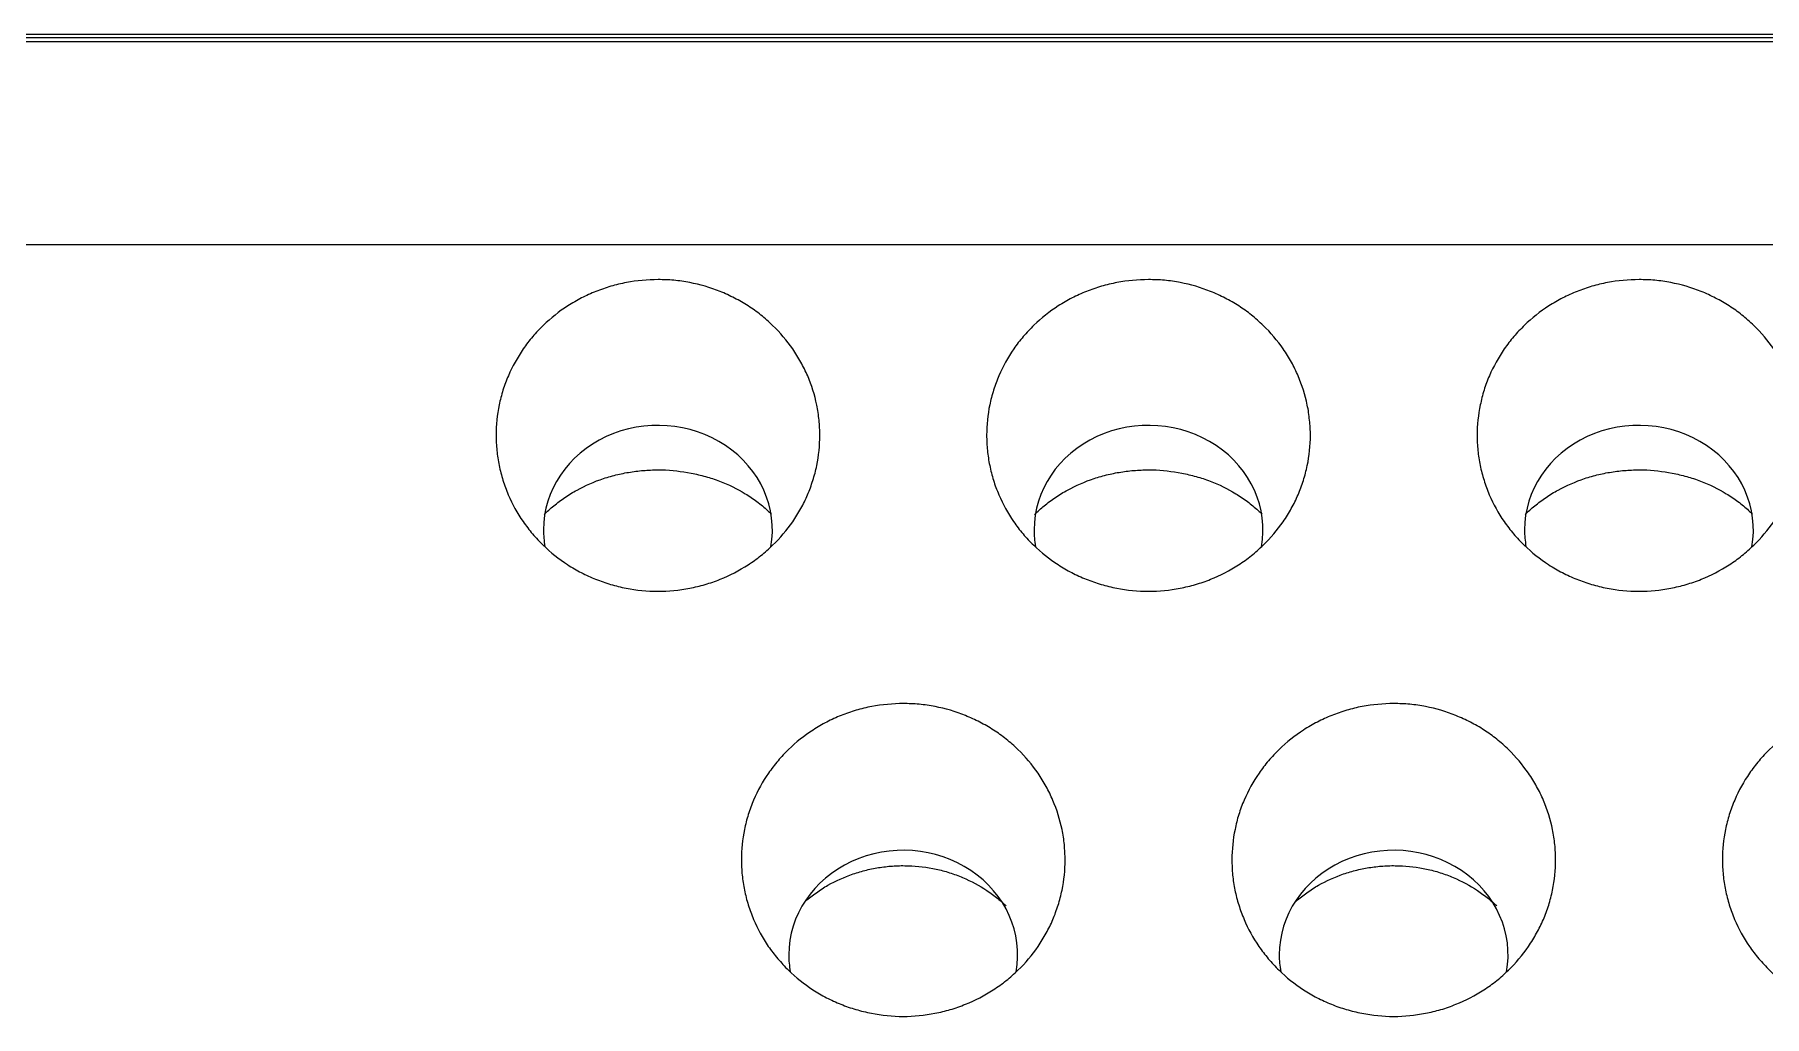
# Model space of a CAD drawing. Header units: inches. Extents: x 3778 to 56227, y -16914 to 35091.
# Drawn here: x 43218 to 43228.53, y -12588.8 to -12582.82 of the extents above; entities that cross this region are included whole.
import ezdxf

# ---------------------------------------------------------------- set-up
doc = ezdxf.new("R2010")
doc.units = ezdxf.units.IN
doc.header["$LTSCALE"] = 100
doc.header["$MEASUREMENT"] = 0
doc.layers.add('2-con', color=2, linetype='Continuous')
doc.layers.add('mark-B', color=2, linetype='Continuous', lineweight=20)

# ---------------------------------------------------------------- blocks, each defined once
blk = doc.blocks.new('무풍1WAY 대형')
at = {"layer": 'mark-B'}
for p, q in [((-551.699, -496.114), (0.012, -496.114)), ((-550.527, -496.135), (550.963, -496.135))]:
    blk.add_line(p, q, dxfattribs=at)
for centre, start_param, end_param in [((-542.227, -490.53), 2.977444, 6.283185), ((-542.227, -490.53), 0, 0.159831), ((-539.24, -490.53), 2.977444, 6.283185), ((-539.24, -490.53), 0, 0.159831), ((-543.721, -493.118), 2.978723, 6.283185), ((-543.721, -493.118), 0, 0.158552), ((-540.734, -493.118), 2.978723, 6.283185), ((-540.734, -493.118), 0, 0.158552), ((-537.746, -493.118), 2.978723, 6.283185), ((-537.746, -493.118), 0, 0.158552)]:
    blk.add_ellipse(centre, major_axis=(0.697, 0), ratio=0.913545, start_param=start_param, end_param=end_param, dxfattribs=at)
for points, knots in [([(-545.215, -490.155), (-545.15, -490.155), (-545.085, -490.162), (-545.005, -490.177), (-544.989, -490.181), (-544.957, -490.188), (-544.942, -490.193), (-544.895, -490.206), (-544.835, -490.228), (-544.777, -490.254), (-544.72, -490.284), (-544.691, -490.3), (-544.611, -490.353), (-544.561, -490.392), (-544.493, -490.459), (-544.472, -490.482), (-544.43, -490.531), (-544.411, -490.556), (-544.358, -490.633), (-544.328, -490.688), (-544.291, -490.775), (-544.28, -490.804), (-544.262, -490.864), (-544.246, -490.924), (-544.237, -490.985), (-544.231, -491.047), (-544.229, -491.078), (-544.229, -491.172), (-544.236, -491.233), (-544.254, -491.324), (-544.262, -491.354), (-544.276, -491.399), (-544.281, -491.414), (-544.292, -491.444), (-544.298, -491.458), (-544.329, -491.53), (-544.359, -491.585), (-544.403, -491.649), (-544.413, -491.662), (-544.432, -491.687), (-544.442, -491.7), (-544.473, -491.736), (-544.494, -491.759), (-544.562, -491.825), (-544.612, -491.864), (-544.68, -491.908), (-544.693, -491.917), (-544.721, -491.933), (-544.735, -491.94), (-544.778, -491.963), (-544.836, -491.989), (-544.912, -492.015), (-544.959, -492.028), (-544.991, -492.036), (-545.007, -492.039), (-545.087, -492.054), (-545.151, -492.06), (-545.248, -492.06), (-545.28, -492.059), (-545.345, -492.053), (-545.377, -492.048), (-545.472, -492.03), (-545.534, -492.011), (-545.624, -491.975), (-545.653, -491.962), (-545.711, -491.932), (-545.766, -491.9), (-545.83, -491.854), (-545.867, -491.823), (-545.891, -491.802), (-545.903, -491.791), (-545.96, -491.736), (-546, -491.687), (-546.054, -491.61), (-546.07, -491.583), (-546.093, -491.542), (-546.1, -491.528), (-546.114, -491.5), (-546.121, -491.485), (-546.151, -491.414), (-546.17, -491.354), (-546.185, -491.278), (-546.188, -491.263), (-546.193, -491.232), (-546.195, -491.217), (-546.199, -491.17), (-546.201, -491.139), (-546.201, -491.046), (-546.195, -490.985), (-546.179, -490.908), (-546.175, -490.893), (-546.168, -490.863), (-546.163, -490.847), (-546.149, -490.803), (-546.128, -490.744), (-546.094, -490.674), (-546.07, -490.634), (-546.053, -490.607), (-546.045, -490.594), (-546, -490.528), (-545.959, -490.48), (-545.891, -490.414), (-545.867, -490.393), (-545.83, -490.363), (-545.817, -490.353), (-545.791, -490.335), (-545.777, -490.326), (-545.71, -490.282), (-545.654, -490.253), (-545.579, -490.223), (-545.564, -490.217), (-545.533, -490.206), (-545.518, -490.201), (-545.471, -490.188), (-545.44, -490.18), (-545.345, -490.162), (-545.28, -490.155), (-545.215, -490.155)], [0, 0, 0, 0, 0.03125, 0.03125, 0.039062, 0.039062, 0.046875, 0.046875, 0.0625, 0.078125, 0.078125, 0.09375, 0.09375, 0.125, 0.125, 0.140625, 0.140625, 0.15625, 0.15625, 0.1875, 0.1875, 0.203125, 0.203125, 0.21875, 0.234375, 0.234375, 0.25, 0.25, 0.28125, 0.28125, 0.296875, 0.296875, 0.304687, 0.304687, 0.3125, 0.3125, 0.34375, 0.34375, 0.351562, 0.351562, 0.359375, 0.359375, 0.375, 0.375, 0.40625, 0.40625, 0.414062, 0.414062, 0.421875, 0.421875, 0.4375, 0.453125, 0.460937, 0.460937, 0.46875, 0.46875, 0.5, 0.5, 0.515625, 0.515625, 0.53125, 0.53125, 0.5625, 0.5625, 0.578125, 0.578125, 0.59375, 0.609375, 0.617187, 0.617187, 0.625, 0.625, 0.65625, 0.65625, 0.671875, 0.671875, 0.679687, 0.679687, 0.6875, 0.6875, 0.71875, 0.71875, 0.726563, 0.726563, 0.734375, 0.734375, 0.75, 0.75, 0.78125, 0.78125, 0.789063, 0.789063, 0.796875, 0.796875, 0.8125, 0.828125, 0.835938, 0.835938, 0.84375, 0.84375, 0.875, 0.875, 0.890625, 0.890625, 0.898438, 0.898438, 0.90625, 0.90625, 0.9375, 0.9375, 0.945313, 0.945313, 0.953125, 0.953125, 0.96875, 0.96875, 1, 1, 1, 1]), ([(-542.227, -490.155), (-542.162, -490.155), (-542.097, -490.162), (-542.017, -490.177), (-542.001, -490.181), (-541.97, -490.188), (-541.954, -490.193), (-541.908, -490.206), (-541.847, -490.228), (-541.789, -490.254), (-541.732, -490.284), (-541.704, -490.3), (-541.623, -490.353), (-541.574, -490.392), (-541.506, -490.459), (-541.484, -490.482), (-541.443, -490.531), (-541.424, -490.556), (-541.37, -490.633), (-541.34, -490.688), (-541.304, -490.775), (-541.293, -490.804), (-541.274, -490.864), (-541.259, -490.924), (-541.249, -490.985), (-541.243, -491.047), (-541.242, -491.078), (-541.242, -491.172), (-541.248, -491.233), (-541.267, -491.324), (-541.274, -491.354), (-541.288, -491.399), (-541.294, -491.414), (-541.304, -491.444), (-541.31, -491.458), (-541.341, -491.53), (-541.371, -491.585), (-541.416, -491.649), (-541.425, -491.662), (-541.444, -491.687), (-541.454, -491.7), (-541.485, -491.736), (-541.507, -491.759), (-541.575, -491.825), (-541.625, -491.864), (-541.692, -491.908), (-541.706, -491.917), (-541.734, -491.933), (-541.748, -491.94), (-541.791, -491.963), (-541.849, -491.989), (-541.925, -492.015), (-541.972, -492.028), (-542.003, -492.036), (-542.019, -492.039), (-542.099, -492.054), (-542.163, -492.06), (-542.26, -492.06), (-542.293, -492.059), (-542.358, -492.053), (-542.39, -492.048), (-542.485, -492.03), (-542.546, -492.011), (-542.636, -491.975), (-542.666, -491.962), (-542.723, -491.932), (-542.778, -491.9), (-542.843, -491.854), (-542.879, -491.823), (-542.903, -491.802), (-542.915, -491.791), (-542.972, -491.736), (-543.013, -491.687), (-543.066, -491.61), (-543.083, -491.583), (-543.105, -491.542), (-543.113, -491.528), (-543.127, -491.5), (-543.133, -491.485), (-543.164, -491.414), (-543.182, -491.354), (-543.198, -491.278), (-543.2, -491.263), (-543.205, -491.232), (-543.207, -491.217), (-543.212, -491.17), (-543.213, -491.139), (-543.213, -491.046), (-543.207, -490.985), (-543.191, -490.908), (-543.188, -490.893), (-543.18, -490.863), (-543.176, -490.847), (-543.162, -490.803), (-543.14, -490.744), (-543.106, -490.674), (-543.082, -490.634), (-543.066, -490.607), (-543.057, -490.594), (-543.012, -490.528), (-542.971, -490.48), (-542.903, -490.414), (-542.88, -490.393), (-542.842, -490.363), (-542.829, -490.353), (-542.803, -490.335), (-542.79, -490.326), (-542.723, -490.282), (-542.666, -490.253), (-542.591, -490.223), (-542.576, -490.217), (-542.546, -490.206), (-542.53, -490.201), (-542.483, -490.188), (-542.452, -490.18), (-542.357, -490.162), (-542.293, -490.155), (-542.227, -490.155)], [0, 0, 0, 0, 0.03125, 0.03125, 0.039063, 0.039063, 0.046875, 0.046875, 0.0625, 0.078125, 0.078125, 0.09375, 0.09375, 0.125, 0.125, 0.140625, 0.140625, 0.15625, 0.15625, 0.1875, 0.1875, 0.203125, 0.203125, 0.21875, 0.234375, 0.234375, 0.25, 0.25, 0.28125, 0.28125, 0.296875, 0.296875, 0.304688, 0.304688, 0.3125, 0.3125, 0.34375, 0.34375, 0.351563, 0.351563, 0.359375, 0.359375, 0.375, 0.375, 0.40625, 0.40625, 0.414063, 0.414063, 0.421875, 0.421875, 0.4375, 0.453125, 0.460938, 0.460938, 0.46875, 0.46875, 0.5, 0.5, 0.515625, 0.515625, 0.53125, 0.53125, 0.5625, 0.5625, 0.578125, 0.578125, 0.59375, 0.609375, 0.617188, 0.617188, 0.625, 0.625, 0.65625, 0.65625, 0.671875, 0.671875, 0.679688, 0.679688, 0.6875, 0.6875, 0.71875, 0.71875, 0.726563, 0.726563, 0.734375, 0.734375, 0.75, 0.75, 0.78125, 0.78125, 0.789063, 0.789063, 0.796875, 0.796875, 0.8125, 0.828125, 0.835938, 0.835938, 0.84375, 0.84375, 0.875, 0.875, 0.890625, 0.890625, 0.898438, 0.898438, 0.90625, 0.90625, 0.9375, 0.9375, 0.945313, 0.945313, 0.953125, 0.953125, 0.96875, 0.96875, 1, 1, 1, 1]), ([(-539.24, -490.155), (-539.175, -490.155), (-539.11, -490.162), (-539.03, -490.177), (-539.014, -490.181), (-538.982, -490.188), (-538.967, -490.193), (-538.92, -490.206), (-538.86, -490.228), (-538.801, -490.254), (-538.744, -490.284), (-538.716, -490.3), (-538.636, -490.353), (-538.586, -490.392), (-538.518, -490.459), (-538.497, -490.482), (-538.455, -490.531), (-538.436, -490.556), (-538.383, -490.633), (-538.353, -490.688), (-538.316, -490.775), (-538.305, -490.804), (-538.287, -490.864), (-538.271, -490.924), (-538.262, -490.985), (-538.256, -491.047), (-538.254, -491.078), (-538.254, -491.172), (-538.26, -491.233), (-538.279, -491.324), (-538.287, -491.354), (-538.301, -491.399), (-538.306, -491.414), (-538.317, -491.444), (-538.323, -491.458), (-538.353, -491.53), (-538.384, -491.585), (-538.428, -491.649), (-538.437, -491.662), (-538.457, -491.687), (-538.467, -491.7), (-538.498, -491.736), (-538.519, -491.759), (-538.587, -491.825), (-538.637, -491.864), (-538.704, -491.908), (-538.718, -491.917), (-538.746, -491.933), (-538.76, -491.94), (-538.803, -491.963), (-538.861, -491.989), (-538.937, -492.015), (-538.984, -492.028), (-539.016, -492.036), (-539.032, -492.039), (-539.111, -492.054), (-539.176, -492.06), (-539.273, -492.06), (-539.305, -492.059), (-539.37, -492.053), (-539.402, -492.048), (-539.497, -492.03), (-539.559, -492.011), (-539.649, -491.975), (-539.678, -491.962), (-539.735, -491.932), (-539.791, -491.9), (-539.855, -491.854), (-539.892, -491.823), (-539.916, -491.802), (-539.927, -491.791), (-539.985, -491.736), (-540.025, -491.687), (-540.079, -491.61), (-540.095, -491.583), (-540.118, -491.542), (-540.125, -491.528), (-540.139, -491.5), (-540.145, -491.485), (-540.176, -491.414), (-540.195, -491.354), (-540.21, -491.278), (-540.213, -491.263), (-540.218, -491.232), (-540.22, -491.217), (-540.224, -491.17), (-540.226, -491.139), (-540.226, -491.046), (-540.22, -490.985), (-540.204, -490.908), (-540.2, -490.893), (-540.193, -490.863), (-540.188, -490.847), (-540.174, -490.803), (-540.153, -490.744), (-540.119, -490.674), (-540.095, -490.634), (-540.078, -490.607), (-540.07, -490.594), (-540.025, -490.528), (-539.984, -490.48), (-539.916, -490.414), (-539.892, -490.393), (-539.854, -490.363), (-539.842, -490.353), (-539.816, -490.335), (-539.802, -490.326), (-539.735, -490.282), (-539.679, -490.253), (-539.604, -490.223), (-539.589, -490.217), (-539.558, -490.206), (-539.542, -490.201), (-539.496, -490.188), (-539.465, -490.18), (-539.37, -490.162), (-539.305, -490.155), (-539.24, -490.155)], [0, 0, 0, 0, 0.03125, 0.03125, 0.039063, 0.039063, 0.046875, 0.046875, 0.0625, 0.078125, 0.078125, 0.09375, 0.09375, 0.125, 0.125, 0.140625, 0.140625, 0.15625, 0.15625, 0.1875, 0.1875, 0.203125, 0.203125, 0.21875, 0.234375, 0.234375, 0.25, 0.25, 0.28125, 0.28125, 0.296875, 0.296875, 0.304687, 0.304687, 0.3125, 0.3125, 0.34375, 0.34375, 0.351562, 0.351562, 0.359375, 0.359375, 0.375, 0.375, 0.40625, 0.40625, 0.414062, 0.414062, 0.421875, 0.421875, 0.4375, 0.453125, 0.460937, 0.460937, 0.46875, 0.46875, 0.5, 0.5, 0.515625, 0.515625, 0.53125, 0.53125, 0.5625, 0.5625, 0.578125, 0.578125, 0.59375, 0.609375, 0.617187, 0.617187, 0.625, 0.625, 0.65625, 0.65625, 0.671875, 0.671875, 0.679687, 0.679687, 0.6875, 0.6875, 0.71875, 0.71875, 0.726562, 0.726562, 0.734375, 0.734375, 0.75, 0.75, 0.78125, 0.78125, 0.789062, 0.789062, 0.796875, 0.796875, 0.8125, 0.828125, 0.835937, 0.835937, 0.84375, 0.84375, 0.875, 0.875, 0.890625, 0.890625, 0.898437, 0.898437, 0.90625, 0.90625, 0.9375, 0.9375, 0.945312, 0.945312, 0.953125, 0.953125, 0.96875, 0.96875, 1, 1, 1, 1]), ([(-541.632, -490.856), (-541.632, -490.857), (-541.632, -490.857), (-541.654, -490.875), (-541.675, -490.892), (-541.721, -490.925), (-541.745, -490.94), (-541.817, -490.981), (-541.868, -491.004), (-541.935, -491.027), (-541.949, -491.031), (-541.976, -491.039), (-541.99, -491.043), (-542.031, -491.053), (-542.087, -491.064), (-542.158, -491.071), (-542.201, -491.073), (-542.229, -491.073), (-542.244, -491.073), (-542.316, -491.071), (-542.372, -491.064), (-542.455, -491.046), (-542.483, -491.039), (-542.523, -491.026), (-542.537, -491.021), (-542.564, -491.012), (-542.577, -491.006), (-542.642, -490.979), (-542.691, -490.953), (-542.748, -490.914), (-542.76, -490.906), (-542.782, -490.89), (-542.793, -490.881), (-542.822, -490.858), (-542.839, -490.843), (-542.855, -490.828)], [0, 0, 0, 0, 0.001387, 0.001387, 0.064486, 0.064486, 0.127586, 0.127586, 0.253785, 0.253785, 0.285335, 0.285335, 0.316884, 0.316884, 0.379984, 0.443083, 0.474633, 0.474633, 0.506183, 0.506183, 0.632382, 0.632382, 0.695482, 0.695482, 0.727031, 0.727031, 0.758581, 0.758581, 0.88478, 0.88478, 0.91633, 0.91633, 0.94788, 0.94788, 1, 1, 1, 1]), ([(-538.644, -490.856), (-538.644, -490.857), (-538.645, -490.857), (-538.666, -490.875), (-538.688, -490.892), (-538.734, -490.925), (-538.757, -490.94), (-538.83, -490.981), (-538.881, -491.004), (-538.948, -491.027), (-538.961, -491.031), (-538.989, -491.039), (-539.002, -491.043), (-539.044, -491.053), (-539.1, -491.064), (-539.17, -491.071), (-539.213, -491.073), (-539.242, -491.073), (-539.256, -491.073), (-539.328, -491.071), (-539.385, -491.064), (-539.468, -491.046), (-539.495, -491.039), (-539.536, -491.026), (-539.549, -491.021), (-539.576, -491.012), (-539.589, -491.006), (-539.654, -490.979), (-539.703, -490.953), (-539.761, -490.914), (-539.772, -490.906), (-539.795, -490.89), (-539.806, -490.881), (-539.834, -490.858), (-539.851, -490.843), (-539.867, -490.828)], [0, 0, 0, 0, 0.001387, 0.001387, 0.064486, 0.064486, 0.127586, 0.127586, 0.253785, 0.253785, 0.285335, 0.285335, 0.316884, 0.316884, 0.379984, 0.443083, 0.474633, 0.474633, 0.506183, 0.506183, 0.632382, 0.632382, 0.695482, 0.695482, 0.727031, 0.727031, 0.758581, 0.758581, 0.88478, 0.88478, 0.91633, 0.91633, 0.94788, 0.94788, 1, 1, 1, 1]), ([(-543.721, -492.744), (-543.656, -492.744), (-543.591, -492.751), (-543.511, -492.766), (-543.495, -492.77), (-543.464, -492.777), (-543.448, -492.782), (-543.402, -492.795), (-543.341, -492.816), (-543.283, -492.843), (-543.226, -492.872), (-543.198, -492.889), (-543.117, -492.941), (-543.068, -492.98), (-543, -493.046), (-542.978, -493.069), (-542.937, -493.118), (-542.918, -493.143), (-542.864, -493.22), (-542.834, -493.275), (-542.797, -493.361), (-542.787, -493.391), (-542.768, -493.45), (-542.752, -493.51), (-542.743, -493.571), (-542.737, -493.632), (-542.735, -493.664), (-542.735, -493.757), (-542.742, -493.819), (-542.761, -493.909), (-542.768, -493.939), (-542.782, -493.984), (-542.787, -493.999), (-542.798, -494.028), (-542.804, -494.042), (-542.835, -494.114), (-542.865, -494.168), (-542.91, -494.233), (-542.919, -494.246), (-542.938, -494.271), (-542.948, -494.283), (-542.979, -494.319), (-543.001, -494.342), (-543.069, -494.408), (-543.119, -494.447), (-543.186, -494.491), (-543.2, -494.499), (-543.228, -494.515), (-543.242, -494.523), (-543.285, -494.545), (-543.343, -494.571), (-543.419, -494.598), (-543.466, -494.61), (-543.497, -494.618), (-543.513, -494.621), (-543.593, -494.636), (-543.657, -494.642), (-543.754, -494.642), (-543.786, -494.641), (-543.851, -494.635), (-543.883, -494.63), (-543.978, -494.612), (-544.04, -494.594), (-544.13, -494.558), (-544.159, -494.544), (-544.217, -494.515), (-544.272, -494.483), (-544.336, -494.437), (-544.373, -494.406), (-544.397, -494.385), (-544.409, -494.374), (-544.466, -494.319), (-544.506, -494.271), (-544.56, -494.194), (-544.576, -494.167), (-544.599, -494.126), (-544.606, -494.112), (-544.62, -494.084), (-544.627, -494.07), (-544.657, -493.998), (-544.676, -493.939), (-544.691, -493.863), (-544.694, -493.848), (-544.699, -493.817), (-544.701, -493.802), (-544.706, -493.755), (-544.707, -493.724), (-544.707, -493.632), (-544.701, -493.57), (-544.685, -493.494), (-544.682, -493.479), (-544.674, -493.449), (-544.669, -493.434), (-544.655, -493.389), (-544.634, -493.331), (-544.6, -493.261), (-544.576, -493.221), (-544.559, -493.194), (-544.551, -493.181), (-544.506, -493.116), (-544.465, -493.068), (-544.397, -493.002), (-544.373, -492.981), (-544.336, -492.951), (-544.323, -492.942), (-544.297, -492.923), (-544.283, -492.914), (-544.216, -492.871), (-544.16, -492.841), (-544.085, -492.811), (-544.07, -492.806), (-544.039, -492.795), (-544.024, -492.79), (-543.977, -492.776), (-543.946, -492.769), (-543.851, -492.751), (-543.787, -492.744), (-543.721, -492.744)], [0, 0, 0, 0, 0.03125, 0.03125, 0.039062, 0.039062, 0.046875, 0.046875, 0.0625, 0.078125, 0.078125, 0.09375, 0.09375, 0.125, 0.125, 0.140625, 0.140625, 0.15625, 0.15625, 0.1875, 0.1875, 0.203125, 0.203125, 0.21875, 0.234375, 0.234375, 0.25, 0.25, 0.28125, 0.28125, 0.296875, 0.296875, 0.304687, 0.304687, 0.3125, 0.3125, 0.34375, 0.34375, 0.351562, 0.351562, 0.359375, 0.359375, 0.375, 0.375, 0.40625, 0.40625, 0.414062, 0.414062, 0.421875, 0.421875, 0.4375, 0.453125, 0.460937, 0.460937, 0.46875, 0.46875, 0.5, 0.5, 0.515625, 0.515625, 0.53125, 0.53125, 0.5625, 0.5625, 0.578125, 0.578125, 0.59375, 0.609375, 0.617187, 0.617187, 0.625, 0.625, 0.65625, 0.65625, 0.671875, 0.671875, 0.679687, 0.679687, 0.6875, 0.6875, 0.71875, 0.71875, 0.726562, 0.726562, 0.734375, 0.734375, 0.75, 0.75, 0.78125, 0.78125, 0.789062, 0.789062, 0.796875, 0.796875, 0.8125, 0.828125, 0.835937, 0.835937, 0.84375, 0.84375, 0.875, 0.875, 0.890625, 0.890625, 0.898437, 0.898437, 0.90625, 0.90625, 0.9375, 0.9375, 0.945312, 0.945312, 0.953125, 0.953125, 0.96875, 0.96875, 1, 1, 1, 1]), ([(-540.734, -492.744), (-540.668, -492.744), (-540.604, -492.751), (-540.524, -492.766), (-540.508, -492.77), (-540.476, -492.777), (-540.461, -492.782), (-540.414, -492.795), (-540.354, -492.816), (-540.295, -492.843), (-540.238, -492.872), (-540.21, -492.889), (-540.13, -492.941), (-540.08, -492.98), (-540.012, -493.046), (-539.99, -493.069), (-539.949, -493.118), (-539.93, -493.143), (-539.877, -493.22), (-539.847, -493.275), (-539.81, -493.361), (-539.799, -493.391), (-539.78, -493.45), (-539.765, -493.51), (-539.756, -493.571), (-539.749, -493.632), (-539.748, -493.664), (-539.748, -493.757), (-539.754, -493.819), (-539.773, -493.909), (-539.781, -493.939), (-539.795, -493.984), (-539.8, -493.999), (-539.811, -494.028), (-539.817, -494.042), (-539.847, -494.114), (-539.878, -494.168), (-539.922, -494.233), (-539.931, -494.246), (-539.951, -494.271), (-539.961, -494.283), (-539.992, -494.319), (-540.013, -494.342), (-540.081, -494.408), (-540.131, -494.447), (-540.198, -494.491), (-540.212, -494.499), (-540.24, -494.515), (-540.254, -494.523), (-540.297, -494.545), (-540.355, -494.571), (-540.431, -494.598), (-540.478, -494.61), (-540.51, -494.618), (-540.526, -494.621), (-540.605, -494.636), (-540.669, -494.642), (-540.766, -494.642), (-540.799, -494.641), (-540.864, -494.635), (-540.896, -494.63), (-540.991, -494.612), (-541.053, -494.594), (-541.142, -494.558), (-541.172, -494.544), (-541.229, -494.515), (-541.284, -494.483), (-541.349, -494.437), (-541.385, -494.406), (-541.409, -494.385), (-541.421, -494.374), (-541.478, -494.319), (-541.519, -494.271), (-541.572, -494.194), (-541.589, -494.167), (-541.612, -494.126), (-541.619, -494.112), (-541.633, -494.084), (-541.639, -494.07), (-541.67, -493.998), (-541.688, -493.939), (-541.704, -493.863), (-541.707, -493.848), (-541.711, -493.817), (-541.713, -493.802), (-541.718, -493.755), (-541.72, -493.724), (-541.72, -493.632), (-541.713, -493.57), (-541.698, -493.494), (-541.694, -493.479), (-541.686, -493.449), (-541.682, -493.434), (-541.668, -493.389), (-541.646, -493.331), (-541.612, -493.261), (-541.588, -493.221), (-541.572, -493.194), (-541.563, -493.181), (-541.518, -493.116), (-541.478, -493.068), (-541.409, -493.002), (-541.386, -492.981), (-541.348, -492.951), (-541.335, -492.942), (-541.309, -492.923), (-541.296, -492.914), (-541.229, -492.871), (-541.172, -492.841), (-541.097, -492.811), (-541.082, -492.806), (-541.052, -492.795), (-541.036, -492.79), (-540.989, -492.776), (-540.958, -492.769), (-540.863, -492.751), (-540.799, -492.744), (-540.734, -492.744)], [0, 0, 0, 0, 0.03125, 0.03125, 0.039063, 0.039063, 0.046875, 0.046875, 0.0625, 0.078125, 0.078125, 0.09375, 0.09375, 0.125, 0.125, 0.140625, 0.140625, 0.15625, 0.15625, 0.1875, 0.1875, 0.203125, 0.203125, 0.21875, 0.234375, 0.234375, 0.25, 0.25, 0.28125, 0.28125, 0.296875, 0.296875, 0.304688, 0.304688, 0.3125, 0.3125, 0.34375, 0.34375, 0.351563, 0.351563, 0.359375, 0.359375, 0.375, 0.375, 0.40625, 0.40625, 0.414063, 0.414063, 0.421875, 0.421875, 0.4375, 0.453125, 0.460938, 0.460938, 0.46875, 0.46875, 0.5, 0.5, 0.515625, 0.515625, 0.53125, 0.53125, 0.5625, 0.5625, 0.578125, 0.578125, 0.59375, 0.609375, 0.617188, 0.617188, 0.625, 0.625, 0.65625, 0.65625, 0.671875, 0.671875, 0.679688, 0.679688, 0.6875, 0.6875, 0.71875, 0.71875, 0.726563, 0.726563, 0.734375, 0.734375, 0.75, 0.75, 0.78125, 0.78125, 0.789063, 0.789063, 0.796875, 0.796875, 0.8125, 0.828125, 0.835938, 0.835938, 0.84375, 0.84375, 0.875, 0.875, 0.890625, 0.890625, 0.898438, 0.898438, 0.90625, 0.90625, 0.9375, 0.9375, 0.945313, 0.945313, 0.953125, 0.953125, 0.96875, 0.96875, 1, 1, 1, 1]), ([(-537.746, -492.744), (-537.681, -492.744), (-537.616, -492.751), (-537.536, -492.766), (-537.52, -492.77), (-537.489, -492.777), (-537.473, -492.782), (-537.427, -492.795), (-537.366, -492.816), (-537.308, -492.843), (-537.251, -492.872), (-537.223, -492.889), (-537.142, -492.941), (-537.093, -492.98), (-537.025, -493.046), (-537.003, -493.069), (-536.962, -493.118), (-536.943, -493.143), (-536.889, -493.22), (-536.859, -493.275), (-536.822, -493.361), (-536.811, -493.391), (-536.793, -493.45), (-536.777, -493.51), (-536.768, -493.571), (-536.762, -493.632), (-536.76, -493.664), (-536.76, -493.757), (-536.767, -493.819), (-536.785, -493.909), (-536.793, -493.939), (-536.807, -493.984), (-536.812, -493.999), (-536.823, -494.028), (-536.829, -494.042), (-536.86, -494.114), (-536.89, -494.168), (-536.935, -494.233), (-536.944, -494.246), (-536.963, -494.271), (-536.973, -494.283), (-537.004, -494.319), (-537.026, -494.342), (-537.094, -494.408), (-537.143, -494.447), (-537.211, -494.491), (-537.225, -494.499), (-537.253, -494.515), (-537.267, -494.523), (-537.309, -494.545), (-537.368, -494.571), (-537.444, -494.598), (-537.49, -494.61), (-537.522, -494.618), (-537.538, -494.621), (-537.618, -494.636), (-537.682, -494.642), (-537.779, -494.642), (-537.811, -494.641), (-537.876, -494.635), (-537.908, -494.63), (-538.003, -494.612), (-538.065, -494.594), (-538.155, -494.558), (-538.184, -494.544), (-538.241, -494.515), (-538.297, -494.483), (-538.361, -494.437), (-538.398, -494.406), (-538.422, -494.385), (-538.433, -494.374), (-538.491, -494.319), (-538.531, -494.271), (-538.585, -494.194), (-538.601, -494.167), (-538.624, -494.126), (-538.631, -494.112), (-538.645, -494.084), (-538.652, -494.07), (-538.682, -493.998), (-538.701, -493.939), (-538.716, -493.863), (-538.719, -493.848), (-538.724, -493.817), (-538.726, -493.802), (-538.73, -493.755), (-538.732, -493.724), (-538.732, -493.632), (-538.726, -493.57), (-538.71, -493.494), (-538.707, -493.479), (-538.699, -493.449), (-538.694, -493.434), (-538.68, -493.389), (-538.659, -493.331), (-538.625, -493.261), (-538.601, -493.221), (-538.584, -493.194), (-538.576, -493.181), (-538.531, -493.116), (-538.49, -493.068), (-538.422, -493.002), (-538.398, -492.981), (-538.36, -492.951), (-538.348, -492.942), (-538.322, -492.923), (-538.308, -492.914), (-538.241, -492.871), (-538.185, -492.841), (-538.11, -492.811), (-538.095, -492.806), (-538.064, -492.795), (-538.049, -492.79), (-538.002, -492.776), (-537.971, -492.769), (-537.876, -492.751), (-537.812, -492.744), (-537.746, -492.744)], [0, 0, 0, 0, 0.03125, 0.03125, 0.039063, 0.039063, 0.046875, 0.046875, 0.0625, 0.078125, 0.078125, 0.09375, 0.09375, 0.125, 0.125, 0.140625, 0.140625, 0.15625, 0.15625, 0.1875, 0.1875, 0.203125, 0.203125, 0.21875, 0.234375, 0.234375, 0.25, 0.25, 0.28125, 0.28125, 0.296875, 0.296875, 0.304688, 0.304688, 0.3125, 0.3125, 0.34375, 0.34375, 0.351563, 0.351563, 0.359375, 0.359375, 0.375, 0.375, 0.40625, 0.40625, 0.414063, 0.414063, 0.421875, 0.421875, 0.4375, 0.453125, 0.460938, 0.460938, 0.46875, 0.46875, 0.5, 0.5, 0.515625, 0.515625, 0.53125, 0.53125, 0.5625, 0.5625, 0.578125, 0.578125, 0.59375, 0.609375, 0.617188, 0.617188, 0.625, 0.625, 0.65625, 0.65625, 0.671875, 0.671875, 0.679688, 0.679688, 0.6875, 0.6875, 0.71875, 0.71875, 0.726563, 0.726563, 0.734375, 0.734375, 0.75, 0.75, 0.78125, 0.78125, 0.789063, 0.789063, 0.796875, 0.796875, 0.8125, 0.828125, 0.835938, 0.835938, 0.84375, 0.84375, 0.875, 0.875, 0.890625, 0.890625, 0.898438, 0.898438, 0.90625, 0.90625, 0.9375, 0.9375, 0.945313, 0.945313, 0.953125, 0.953125, 0.96875, 0.96875, 1, 1, 1, 1]), ([(-543.028, -493.212), (-543.046, -493.23), (-543.066, -493.248), (-543.108, -493.282), (-543.131, -493.299), (-543.179, -493.332), (-543.203, -493.347), (-543.28, -493.388), (-543.333, -493.412), (-543.418, -493.44), (-543.447, -493.448), (-543.505, -493.462), (-543.564, -493.473), (-543.639, -493.481), (-543.684, -493.483), (-543.714, -493.484), (-543.73, -493.484), (-543.806, -493.482), (-543.865, -493.475), (-543.953, -493.458), (-543.983, -493.451), (-544.026, -493.439), (-544.04, -493.435), (-544.068, -493.425), (-544.082, -493.42), (-544.151, -493.394), (-544.203, -493.368), (-544.265, -493.331), (-544.277, -493.323), (-544.301, -493.307), (-544.312, -493.299), (-544.347, -493.273), (-544.368, -493.255), (-544.397, -493.229), (-544.405, -493.221), (-544.413, -493.214)], [0, 0, 0, 0, 0.054341, 0.054341, 0.112028, 0.112028, 0.169714, 0.169714, 0.285088, 0.285088, 0.342775, 0.342775, 0.400461, 0.458148, 0.486991, 0.486991, 0.515835, 0.515835, 0.631208, 0.631208, 0.688895, 0.688895, 0.717738, 0.717738, 0.746582, 0.746582, 0.861955, 0.861955, 0.890798, 0.890798, 0.919642, 0.919642, 0.977329, 0.977329, 1, 1, 1, 1]), ([(-540.04, -493.212), (-540.059, -493.23), (-540.078, -493.248), (-540.12, -493.282), (-540.143, -493.299), (-540.191, -493.332), (-540.216, -493.347), (-540.292, -493.388), (-540.346, -493.412), (-540.43, -493.44), (-540.459, -493.448), (-540.518, -493.462), (-540.576, -493.473), (-540.651, -493.481), (-540.696, -493.483), (-540.727, -493.484), (-540.742, -493.484), (-540.818, -493.482), (-540.878, -493.475), (-540.966, -493.458), (-540.995, -493.451), (-541.038, -493.439), (-541.053, -493.435), (-541.081, -493.425), (-541.095, -493.42), (-541.164, -493.394), (-541.216, -493.368), (-541.277, -493.331), (-541.289, -493.323), (-541.313, -493.307), (-541.325, -493.299), (-541.359, -493.273), (-541.381, -493.255), (-541.41, -493.229), (-541.417, -493.221), (-541.425, -493.214)], [0, 0, 0, 0, 0.054341, 0.054341, 0.112028, 0.112028, 0.169714, 0.169714, 0.285088, 0.285088, 0.342775, 0.342775, 0.400461, 0.458148, 0.486991, 0.486991, 0.515835, 0.515835, 0.631208, 0.631208, 0.688895, 0.688895, 0.717738, 0.717738, 0.746582, 0.746582, 0.861955, 0.861955, 0.890798, 0.890798, 0.919642, 0.919642, 0.977329, 0.977329, 1, 1, 1, 1]), ([(-537.053, -493.212), (-537.071, -493.23), (-537.091, -493.248), (-537.133, -493.282), (-537.156, -493.299), (-537.204, -493.332), (-537.228, -493.347), (-537.304, -493.388), (-537.358, -493.412), (-537.443, -493.44), (-537.472, -493.448), (-537.53, -493.462), (-537.589, -493.473), (-537.664, -493.481), (-537.709, -493.483), (-537.739, -493.484), (-537.755, -493.484), (-537.831, -493.482), (-537.89, -493.475), (-537.978, -493.458), (-538.007, -493.451), (-538.051, -493.439), (-538.065, -493.435), (-538.093, -493.425), (-538.107, -493.42), (-538.176, -493.394), (-538.228, -493.368), (-538.29, -493.331), (-538.302, -493.323), (-538.326, -493.307), (-538.337, -493.299), (-538.372, -493.273), (-538.393, -493.255), (-538.422, -493.229), (-538.43, -493.221), (-538.438, -493.214)], [0, 0, 0, 0, 0.054341, 0.054341, 0.112028, 0.112028, 0.169715, 0.169715, 0.285088, 0.285088, 0.342775, 0.342775, 0.400461, 0.458148, 0.486991, 0.486991, 0.515835, 0.515835, 0.631208, 0.631208, 0.688895, 0.688895, 0.717738, 0.717738, 0.746582, 0.746582, 0.861955, 0.861955, 0.890798, 0.890798, 0.919642, 0.919642, 0.977329, 0.977329, 1, 1, 1, 1])]:
    blk.add_open_spline(points, degree=3, knots=knots, dxfattribs=at)
for points in [[(-1.177, -494.856), (-184.638, -494.856), (-368.1, -494.856), (-551.561, -494.856)], [(0.012, -496.093), (-183.844, -496.093), (-367.701, -496.093), (-551.558, -496.093)]]:
    blk.add_open_spline(points, degree=3, dxfattribs=at)
blk = doc.blocks.new('dpdjzjs')
at = {"layer": 'mark-B', "rotation": 180}
blk.add_blockref('무풍1WAY 대형', (178654.915, 88751.491), dxfattribs=at)

msp = doc.modelspace()

# ---------------------------------------------------------------- block references
at = {"layer": '2-con'}
msp.add_blockref('dpdjzjs', (-135970.865, -101830.442), dxfattribs=at)

doc.saveas('drawing.dxf')
